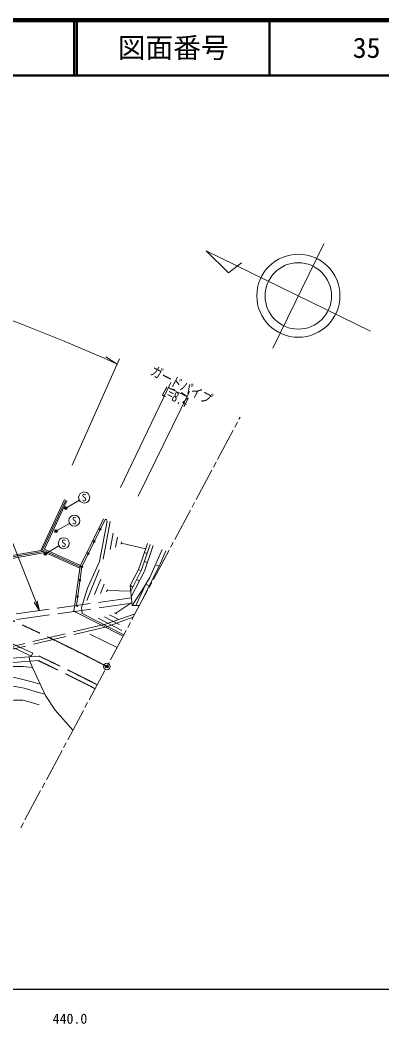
# Model space of a CAD drawing. Units: millimetres at full size, sheet at 1:1000; details may follow other scales. Extents: x 20000 to 680000, y 20000 to 380000.
# Drawn here: x 499002 to 564252, y 198715 to 380000 of the extents above; entities that cross this region are included whole.
import ezdxf
from ezdxf.enums import TextEntityAlignment as Align

# ---------------------------------------------------------------- set-up
doc = ezdxf.new("R2010")
doc.units = ezdxf.units.MM
doc.header["$LTSCALE"] = 1000
doc.header["$PDMODE"] = 32
doc.header["$PDSIZE"] = 500
doc.linetypes.add('CHAIN', pattern=[18.5, 12, -1.5, 3.5, -1.5])
doc.linetypes.add('DASHED', pattern=[7.5, 6, -1.5])
for name, color, linetype, lineweight in [('M-BGD', 7, 'Continuous', 13), ('M-BMK', 2, 'Continuous', 13), ('M-BMK-SRVR', 3, 'Continuous', 13), ('M-STR-HTXT', 7, 'Continuous', 13), ('M-STR-STRC', 7, 'Continuous', 13), ('M-TTL', 2, 'Continuous', 140), ('M-TTL-BAND', 7, 'Continuous', 25), ('M-TTL-LINE', 7, 'Continuous', 50)]:
    doc.layers.add(name, color=color, linetype=linetype, lineweight=lineweight)
doc.layers.add('M-OTRS', color=6, linetype='Continuous')
doc.layers.add('M-TTL-TXT', color=7, linetype='Continuous')
doc.styles.add('ＭＳ ゴシック', font='')
doc.styles.get('ＭＳ ゴシック').set_extended_font_data('MS Gothic')

# ---------------------------------------------------------------- blocks, each defined once
blk = doc.blocks.new('open_arrow')
at = {"color": 0, "linetype": 'Continuous', "lineweight": -2}
blk.add_lwpolyline([(7.5, 1.25), (0, 0), (7.5, -1.25)], dxfattribs=at)

msp = doc.modelspace()

# ---------------------------------------------------------------- hatches: boundary and pattern name
at = {"layer": 'M-BGD'}
for points in [[(513336, 288087, -0.41421), (513486, 288237, -0.41421), (513636, 288087, -1)], [(512223, 285822, -0.41421), (512373, 285972, -0.41421), (512523, 285822, -1)], [(511147, 283632, -0.41421), (511297, 283782, -0.41421), (511447, 283632, -1)], [(509990, 281278, -0.41421), (510140, 281428, -0.41421), (510290, 281278, -1)], [(509644, 278842, -0.41421), (509794, 278992, -0.41421), (509944, 278842, -1)], [(509227, 275903, -0.41421), (509377, 276053, -0.41421), (509527, 275903, -1)]]:
    msp.add_hatch(color=256, dxfattribs=at).paths.add_polyline_path(points)
at = {"layer": 'M-STR-HTXT'}
for points in [[(507481, 291807, -1), (507000, 291942, -1)], [(505713, 287642, -1), (505232, 287777, -1)], [(503803, 283554, -1), (503322, 283690, -1)]]:
    msp.add_hatch(color=256, dxfattribs=at).paths.add_polyline_path(points)

# ---------------------------------------------------------------- linework, layer by layer
at = {"layer": 'M-BGD'}
for p, q in [((502733, 284220), (507005, 293413)), ((503066, 284343), (507232, 293308)), ((503399, 284466), (507459, 293203)), ((513971, 282665), (515254, 289433)), ((515776, 287355), (515217, 284408)), ((516549, 286598), (516213, 284830)), ((517304, 285753), (517226, 285340)), ((517265, 285546), (521612, 284491)), ((495500, 282431), (503536, 283854)), ((495519, 282689), (503135, 284037)), ((495538, 282946), (502733, 284220)), ((502733, 284220), (509798, 281005)), ((503066, 284343), (509835, 281263)), ((503399, 284466), (509915, 281501)), ((521388, 283831), (521909, 283655)), ((521427, 282234), (521948, 282057)), ((524026, 281352), (523400, 281622)), ((513257, 280721), (511057, 275208)), ((520321, 280764), (520812, 280515)), ((513549, 279024), (512437, 276238)), ((514162, 278133), (513495, 276461)), ((518851, 277866), (519341, 277617)), ((519880, 274285), (521658, 278102)), ((520020, 278954), (520510, 278706)), ((521668, 278118), (522279, 277808)), ((514742, 277159), (514587, 276769)), ((514664, 276964), (518955, 276855)), ((516241, 272878), (519166, 274798)), ((517712, 268982), (510173, 272836)), ((517361, 269779), (513074, 271971)), ((514223, 272225), (516894, 270860)), ((515099, 272620), (516701, 271801)), ((516054, 272974), (516428, 272783)), ((516478, 266669), (511555, 269113)), ((501025, 265133), (501279, 265677))]:
    msp.add_line(p, q, dxfattribs=at)
at = {"layer": 'M-BGD', "linetype": 'DASHED'}
for p, q in [((519075, 275677), (471470, 268982)), ((519178, 274682), (471609, 267992)), ((500643, 265005), (502410, 265146)), ((500775, 264213), (502261, 264331))]:
    msp.add_line(p, q, dxfattribs=at)
at = {"layer": 'M-BGD'}
for points in [[(517571, 268717), (508698, 273253), (509849, 281367), (514054, 289922)], [(509147, 274281), (510140, 281278), (514323, 289789)], [(510173, 272836), (510093, 273946), (511158, 277409), (513324, 282206), (514714, 289536)], [(520542, 274286), (519218, 274284), (518851, 277866), (520401, 280921), (521951, 285490)], [(518955, 276855), (520909, 280707), (522472, 285314)], [(519058, 275843), (521417, 280493), (522993, 285137)], [(519218, 274284), (520913, 276895), (522403, 279309), (524601, 284410)], [(520542, 274286), (524365, 282039), (525272, 284148)], [(474477, 268395), (481591, 263482), (500643, 265005)], [(473308, 268231), (481371, 262662), (500775, 264213)], [(508534, 251778), (505302, 255386), (503557, 258016), (501239, 263110), (500775, 264213), (500643, 265005)], [(501239, 263110), (499583, 263235), (496306, 263235), (494341, 263093), (491432, 262581), (488228, 261378), (485561, 259809)], [(502618, 260079), (500954, 260553), (498788, 261105), (497120, 261468), (496228, 261550), (494074, 261525), (492406, 261254), (490422, 260444), (488495, 259084), (487295, 258047)], [(503455, 258241), (502310, 258572), (499762, 259367), (498131, 259663), (496703, 259771), (495385, 259654), (493775, 259300), (491236, 258523), (488309, 256757)], [(502447, 256352), (500666, 256891), (499479, 257188), (497866, 257166), (495874, 256846), (493334, 256328), (490958, 255033)]]:
    msp.add_lwpolyline(points, dxfattribs=at)
at = {"layer": 'M-BGD', "linetype": 'DASHED'}
for points in [[(519750, 272801), (514418, 270895), (484135, 263686)], [(519399, 272145), (514561, 270415), (487384, 263945)]]:
    msp.add_lwpolyline(points, dxfattribs=at)
at = {"layer": 'M-BGD'}
for centre in [(513486, 288087), (512373, 285822), (511297, 283632), (510140, 281278), (509794, 278842), (509377, 275903)]:
    msp.add_circle(centre, 150, dxfattribs=at)
for centre, radius, start, end in [((363604, -28905), 325167, 64.95055, 78.59723), ((363604, -28905), 324567, 64.95055, 78.31582), ((514425, 289634), 186, 4.31209, 123.34171), ((509332, 274295), 186, 184.31209, 303.34171)]:
    msp.add_arc(centre, radius, start, end, dxfattribs=at)
at = {"layer": 'M-BGD', "linetype": 'DASHED'}
for radius, end in [(325167, 64.73042), (324367, 64.69279)]:
    msp.add_arc((363604, -28905), radius, 62.66856, end, dxfattribs=at)
at = {"layer": 'M-BMK'}
for p, q in [((538476, 307905), (538666, 308261)), ((537723, 306493), (538194, 307375)), ((534617, 300670), (537441, 305964)), ((533864, 299258), (534334, 300141)), ((530757, 293435), (533581, 298729)), ((530004, 292023), (530475, 292906)), ((526898, 286200), (529722, 291494)), ((526145, 284789), (526615, 285671)), ((523038, 278965), (525862, 284259)), ((522285, 277554), (522756, 278436)), ((519178, 271730), (522002, 277024)), ((518425, 270319), (518896, 271201)), ((515319, 264496), (518143, 269789)), ((514566, 263084), (515036, 263966)), ((511459, 257261), (514283, 262555)), ((510706, 255849), (511177, 256731)), ((507600, 250026), (510424, 255320)), ((506846, 248614), (507317, 249496)), ((503740, 242791), (506564, 248085)), ((502987, 241379), (503457, 242262)), ((499880, 235556), (502704, 240850)), ((499127, 234144), (499598, 235027))]:
    msp.add_line(p, q, dxfattribs=at)
at = {"layer": 'M-BMK', "linetype": 'CHAIN'}
msp.add_arc((361647, -29119), 330000, 62.37524, 93.359, dxfattribs=at)
at = {"layer": 'M-BMK-SRVR'}
for p, q in [((544553, 320752), (553788, 339612)), ((562193, 323806), (532529, 338330)), ((532529, 338330), (536559, 334346)), ((536559, 334346), (538947, 336163))]:
    msp.add_line(p, q, dxfattribs=at)
for centre, radius in [((549189, 330220), 7500), ((549171, 330182), 6000), ((514661, 263262), 600)]:
    msp.add_circle(centre, radius, dxfattribs=at)
at = {"layer": 'M-OTRS'}
msp.add_point((514661, 263262), dxfattribs=at)
at = {"layer": 'M-STR-HTXT'}
for p, q in [((516531, 317884), (514445, 319179)), ((508379, 299621), (516939, 318797)), ((517099, 295588), (526167, 314529)), ((520271, 294050), (529524, 312902)), ((525728, 313611), (526893, 313227)), ((529083, 312004), (528082, 312714)), ((507240, 291874), (509692, 293281)), ((505473, 287709), (507924, 289115)), ((503562, 283622), (506014, 285028))]:
    msp.add_line(p, q, dxfattribs=at)
msp.add_lwpolyline([(502491, 273345), (484117, 319726), (453707, 319726)], dxfattribs=at)
for centre in [(507240, 291874), (505473, 287709), (503562, 283622)]:
    msp.add_circle(centre, 250, dxfattribs=at)
for start, end in [(65.94645, 78.49677), (63.85637, 64.41737)]:
    msp.add_arc((361647, -29119), 380000, start, end, dxfattribs=at)
at = {"layer": 'M-STR-STRC'}
for centre in [(510559, 293778), (508792, 289613), (506881, 285526)]:
    msp.add_circle(centre, 1000, dxfattribs=at)
at = {"layer": 'M-TTL'}
for q in [(20000, 380000), (20000, 380000), (40000, 380000)]:
    msp.add_line((680000, 380000), q, dxfattribs=at)
at = {"layer": 'M-TTL-BAND'}
msp.add_line((40000, 205000), (579000, 205000), dxfattribs=at)
at = {"layer": 'M-TTL-LINE'}
for p, q in [((508747, 380000), (508747, 370000)), ((509247, 380000), (509247, 370000)), ((543997, 380000), (543997, 370000)), ((40000, 370000), (680000, 370000))]:
    msp.add_line(p, q, dxfattribs=at)

# ---------------------------------------------------------------- block references
at = {"layer": 'M-STR-HTXT', "xscale": 240, "yscale": 240, "rotation": 111.6}
msp.add_blockref('open_arrow', (502491, 273345), dxfattribs=at)

# ---------------------------------------------------------------- texts
at = {"layer": 'M-STR-HTXT', "style": 'ＭＳ ゴシック', "width": 0.8}
msp.add_text('ガードパイプ', height=1833, rotation=332.701, dxfattribs=at).set_placement((527447, 312803), align=Align.BOTTOM_CENTER)
msp.add_text('L=8.4', height=1833, rotation=332.701, dxfattribs=at).set_placement((527447, 312803), align=Align.TOP_CENTER)
at = {"layer": 'M-STR-STRC', "style": 'ＭＳ ゴシック'}
for p in [(510559, 293778), (508792, 289613), (506881, 285526)]:
    msp.add_text('S', height=1320, dxfattribs=at).set_placement(p, align=Align.MIDDLE_CENTER)
at = {"layer": 'M-TTL-BAND', "style": 'ＭＳ ゴシック'}
msp.add_text('440.0', height=1833, dxfattribs=at).set_placement((508000, 198195), align=Align.BOTTOM_CENTER)
at = {"layer": 'M-TTL-TXT', "style": 'ＭＳ ゴシック'}
for s, p in [('図面番号', (526622, 375000)), ('35', (561497, 375000))]:
    msp.add_text(s, height=3666, dxfattribs=at).set_placement(p, align=Align.MIDDLE_CENTER)

doc.saveas('drawing.dxf')
